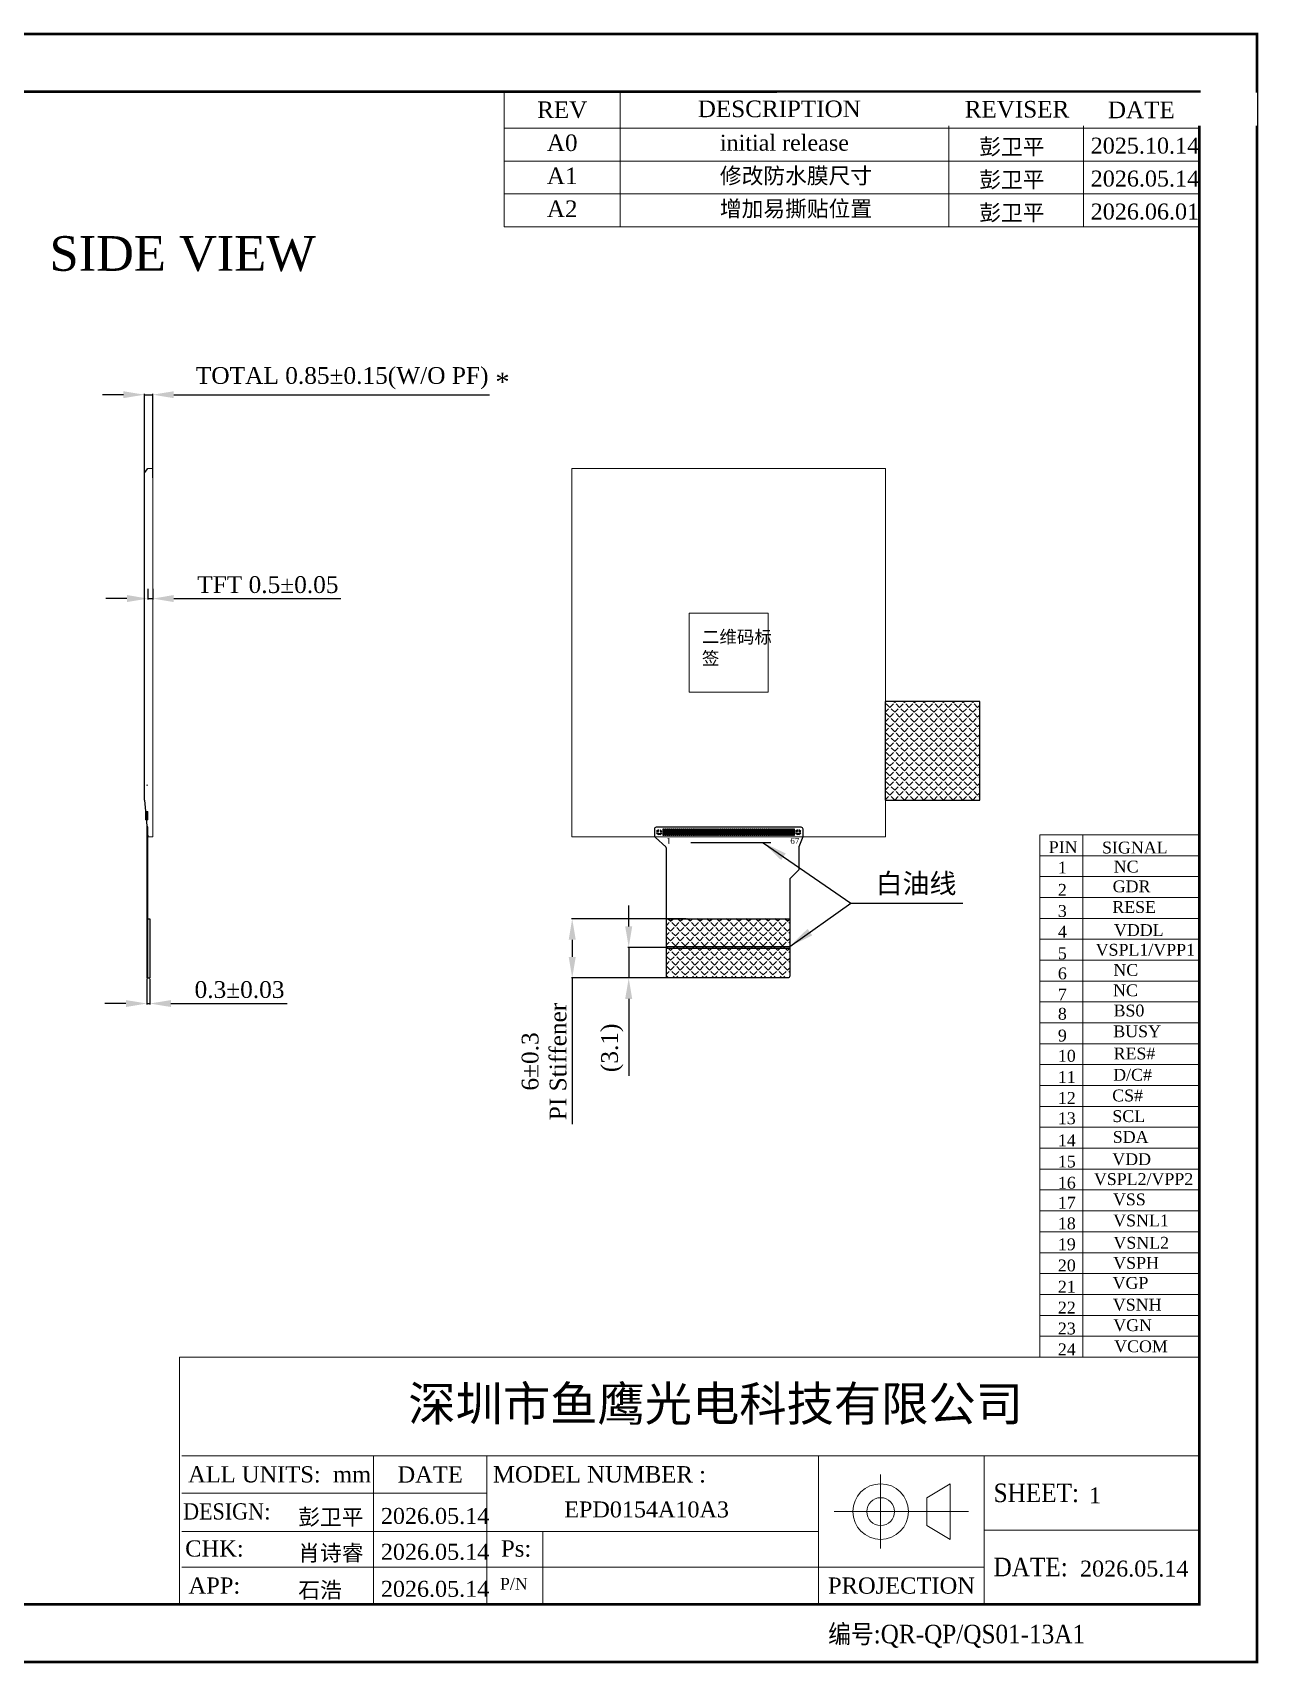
# Model space of a CAD drawing. Header units: millimetres. Extents: x 1194 to 1401, y -89 to 76.
# Drawn here: x 1276.4 to 1400.6, y -89 to 76.2 of the extents above; entities that cross this region are included whole.
import ezdxf
from ezdxf.enums import TextEntityAlignment as Align

# ---------------------------------------------------------------- set-up
doc = ezdxf.new("R2010")
doc.units = ezdxf.units.MM
for name, color, linetype in [('EPL', 6, 'Continuous'), ('format', 7, 'Continuous'), ('FPC', 13, 'Continuous'), ('PS膜', 3, 'Continuous'), ('TFT', 7, 'Continuous'), ('图层2', 7, 'Continuous'), ('图框', 7, 'Continuous'), ('标注', 4, 'Continuous')]:
    doc.layers.add(name, color=color, linetype=linetype)
doc.styles.get("Standard").update_dxf_attribs({"font": 'times.ttf'})
doc.styles.add('Times New Roman', font='times.ttf')
doc.dimstyles.new('ISO-25', dxfattribs={"dimtxt": 2.5, "dimasz": 2.5, "dimexe": 1.25, "dimexo": 0.625, "dimtad": 1, "dimdsep": 46, "dimtxsty": 'Standard', "dimcen": 2.5, "dimadec": 0, "dimazin": 0, "dimtfac": 1, "dimtmove": 0, "dimatfit": 3, "dimfxl": 1, "dimarcsym": 0})
doc.dimstyles.new('副本 ISO', dxfattribs={"dimscale": 0.85, "dimtxt": 2, "dimasz": 2.5, "dimexe": 0.1, "dimexo": 0.1, "dimtad": 1, "dimdec": 8, "dimzin": 9, "dimdsep": 46, "dimtxsty": 'Times New Roman', "dimcen": 2.5, "dimclrd": 4, "dimclre": 4, "dimclrt": 4, "dimazin": 0, "dimtfac": 1, "dimtdec": 8, "dimtmove": 0, "dimatfit": 3, "dimfxl": 1, "dimtolj": 1, "dimarcsym": 0})

# ---------------------------------------------------------------- blocks, each defined once
blk = doc.blocks.new('*D24')
at = {"layer": 'Defpoints', "color": 0}
for p in [(1342.73, -13.57), (1331.11, -19.57), (1342.73, -19.57)]:
    blk.add_point(p, dxfattribs=at)
at = {"layer": '标注', "color": 4, "linetype": 'ByBlock', "lineweight": -2}
for p, q in [((1342.65, -13.57), (1331.03, -13.57)), ((1331.11, -15.69), (1331.11, -17.44)), ((1342.65, -19.57), (1331.03, -19.57)), ((1331.11, -19.57), (1331.11, -34.37))]:
    blk.add_line(p, q, dxfattribs=at)
at = {"layer": '标注', "color": 4}
for points in [[(1331.47, -15.69), (1330.76, -15.69), (1331.11, -13.57)], [(1330.76, -17.44), (1331.47, -17.44), (1331.11, -19.57)]]:
    blk.add_solid(points, dxfattribs=at)
at = {"layer": '标注', "color": 4, "lineweight": 0, "insert": (1328.27, -28.03), "char_height": 1.7, "attachment_point": 5, "rotation": 90, "style": 'Times New Roman'}
blk.add_mtext('\\A1;6%%p0.3\\PPI Stiffener', dxfattribs=at)
blk = doc.blocks.new('*D25')
at = {"layer": 'Defpoints', "color": 0}
for p in [(1340.66, -16.47), (1336.84, -19.57), (1342.07, -19.57)]:
    blk.add_point(p, dxfattribs=at)
at = {"layer": '标注', "color": 4, "linetype": 'ByBlock', "lineweight": -2}
for p, q in [((1336.84, -14.34), (1336.84, -12.22)), ((1340.57, -16.47), (1336.75, -16.47)), ((1336.84, -16.47), (1336.84, -19.57)), ((1341.99, -19.57), (1336.75, -19.57)), ((1336.84, -21.69), (1336.84, -29.48))]:
    blk.add_line(p, q, dxfattribs=at)
at = {"layer": '标注', "color": 4}
for points in [[(1336.48, -14.34), (1337.19, -14.34), (1336.84, -16.47)], [(1337.19, -21.69), (1336.48, -21.69), (1336.84, -19.57)]]:
    blk.add_solid(points, dxfattribs=at)
at = {"layer": '标注', "color": 4, "lineweight": 0, "insert": (1335.17, -26.65), "char_height": 1.7, "attachment_point": 5, "rotation": 90, "style": 'Times New Roman'}
blk.add_mtext('\\A1;(3.1)', dxfattribs=at)
blk = doc.blocks.new('*D27')
at = {"layer": 'Defpoints', "color": 0}
for p in [(1288.01, -19.57), (1288.31, -19.57), (1288.31, -22.16)]:
    blk.add_point(p, dxfattribs=at)
at = {"layer": '标注', "color": 4, "linetype": 'ByBlock', "lineweight": -2}
for p, q in [((1288.01, -19.65), (1288.01, -22.25)), ((1288.31, -19.65), (1288.31, -22.25)), ((1285.89, -22.16), (1283.76, -22.16)), ((1288.01, -22.16), (1288.31, -22.16)), ((1290.44, -22.16), (1302.23, -22.16))]:
    blk.add_line(p, q, dxfattribs=at)
at = {"layer": '标注', "color": 4}
for points in [[(1285.89, -22.51), (1285.89, -21.81), (1288.01, -22.16)], [(1290.44, -21.81), (1290.44, -22.51), (1288.31, -22.16)]]:
    blk.add_solid(points, dxfattribs=at)
at = {"layer": '标注', "color": 4, "lineweight": 0, "insert": (1297.4, -20.76), "char_height": 1.7, "attachment_point": 5, "style": 'Times New Roman'}
blk.add_mtext('\\A1;0.3%%p0.03', dxfattribs=at)
blk = doc.blocks.new('*D28')
at = {"layer": 'Defpoints', "color": 0}
for p in [(1288.61, 39.53), (1287.76, 31), (1288.61, 31)]:
    blk.add_point(p, dxfattribs=at)
at = {"layer": '标注', "color": 4, "linetype": 'ByBlock', "lineweight": -2}
for p, q in [((1285.64, 39.53), (1283.51, 39.53)), ((1287.76, 31.09), (1287.76, 39.61)), ((1287.76, 39.53), (1288.61, 39.53)), ((1288.61, 31.09), (1288.61, 39.61)), ((1290.74, 39.53), (1322.73, 39.53))]:
    blk.add_line(p, q, dxfattribs=at)
at = {"layer": '标注', "color": 4}
for points in [[(1285.64, 39.18), (1285.64, 39.88), (1287.76, 39.53)], [(1290.74, 39.88), (1290.74, 39.18), (1288.61, 39.53)]]:
    blk.add_solid(points, dxfattribs=at)
at = {"layer": '标注', "color": 4, "lineweight": 0, "insert": (1307.8, 41.2), "char_height": 1.7, "attachment_point": 5, "style": 'Times New Roman'}
blk.add_mtext('\\A1;TOTAL 0.85%%p0.15(W/O PF)', dxfattribs=at)
blk = doc.blocks.new('*D31')
at = {"layer": 'Defpoints', "color": 0}
for p in [(1288.11, 19.95), (1288.61, 19.95), (1288.61, 18.87)]:
    blk.add_point(p, dxfattribs=at)
at = {"layer": '标注', "color": 4, "linetype": 'ByBlock', "lineweight": -2}
for p, q in [((1288.11, 19.86), (1288.11, 18.79)), ((1288.61, 19.86), (1288.61, 18.79)), ((1285.99, 18.87), (1283.86, 18.87)), ((1288.11, 18.87), (1288.61, 18.87)), ((1290.74, 18.87), (1307.68, 18.87))]:
    blk.add_line(p, q, dxfattribs=at)
at = {"layer": '标注', "color": 4}
for points in [[(1285.99, 18.52), (1285.99, 19.23), (1288.11, 18.87)], [(1290.74, 19.23), (1290.74, 18.52), (1288.61, 18.87)]]:
    blk.add_solid(points, dxfattribs=at)
at = {"layer": '标注', "color": 4, "lineweight": 0, "insert": (1300.27, 20.27), "char_height": 1.7, "attachment_point": 5, "style": 'Times New Roman'}
blk.add_mtext('\\A1;TFT 0.5%%p0.05', dxfattribs=at)

msp = doc.modelspace()

# ---------------------------------------------------------------- hatches: boundary and pattern name
at = {"layer": 'FPC'}
h = msp.add_hatch(dxfattribs=at)
h.set_pattern_fill('ANGLE', color=256, scale=0.1, angle=45)
h.set_pattern_definition([(45, (-18.1783, 0), (-0.4939141, 0.4939141), [0.508, -0.1905]), (135, (-18.1783, 0), (-0.4939141, -0.4939141), [0.508, -0.1905])])
h.paths.add_polyline_path([(1340.6595441, -19.3679483, 0.4142135624), (1340.8595441, -19.5679483), (1352.9595441, -19.5679483, 0.4142135624), (1353.1595441, -19.3679483), (1353.1595441, -13.5679483), (1340.6595441, -13.5679483)])
h = msp.add_hatch(color=7, dxfattribs=at)
h.dxf.hatch_style = 1
h.paths.add_polyline_path([(1340.6595441, -16.3679483), (1353.1595441, -16.3679483), (1353.1595441, -16.5679483), (1340.6595441, -16.5679483)])
at = {"layer": 'TFT', "linetype": 'ByBlock', "lineweight": 0}
h = msp.add_hatch(dxfattribs=at)
h.set_pattern_fill('ANSI31', color=256, scale=0.01)
h.paths.add_polyline_path([(1287.88224313, -2.7029483), (1287.88224313, -3.5529483), (1288.11224313, -3.5529483), (1288.11224313, -2.7029483)])
at = {"layer": '图框'}
h = msp.add_hatch(dxfattribs=at)
h.set_pattern_fill('ANGLE', color=256, scale=0.1, angle=135)
h.set_pattern_definition([(135, (2491.3964, 12.779), (0.4939141, 0.4939141), [0.508, -0.1905]), (45, (2491.3964, 12.779), (0.4939141, -0.4939141), [0.508, -0.1905])])
h.paths.add_polyline_path([(1372.4195441, -1.5479483), (1372.4195441, 8.4520517), (1362.8695441, 8.4520517), (1362.8695441, -1.5479483)])

# ---------------------------------------------------------------- linework, layer by layer
at = {"color": 0, "linetype": 'ByBlock', "lineweight": 0}
for p, q in [((1378.4851295, -5.06663252), (1378.4851295, -57.98663284)), ((1378.4851295, -5.06663252), (1394.6513979, -5.06663252)), ((1382.86107527, -5.06663252), (1382.86107527, -57.98663284)), ((1394.6513979, -5.06663252), (1394.6513979, -57.98663284)), ((1394.6513979, -7.18343259), (1378.4851295, -7.18343259)), ((1394.6513979, -9.30023265), (1378.4851295, -9.30023265)), ((1394.6513979, -11.41703239), (1378.4851295, -11.41703239)), ((1394.6513979, -13.53383246), (1378.4851295, -13.53383246)), ((1394.6513979, -15.65063252), (1378.4851295, -15.65063252)), ((1394.6513979, -17.76743259), (1378.4851295, -17.76743259)), ((1394.6513979, -19.88423265), (1378.4851295, -19.88423265)), ((1394.6513979, -22.00103239), (1378.4851295, -22.00103239)), ((1394.6513979, -24.11783246), (1378.4851295, -24.11783246)), ((1394.6513979, -26.23463252), (1378.4851295, -26.23463252)), ((1394.6513979, -28.35143259), (1378.4851295, -28.35143259)), ((1394.6513979, -30.46823265), (1378.4851295, -30.46823265)), ((1394.6513979, -32.58503239), (1378.4851295, -32.58503239)), ((1394.6513979, -34.70183246), (1378.4851295, -34.70183246)), ((1394.6513979, -36.81863252), (1378.4851295, -36.81863252)), ((1394.6513979, -38.93543259), (1378.4851295, -38.93543259)), ((1394.6513979, -41.05223265), (1378.4851295, -41.05223265)), ((1394.6513979, -43.16903239), (1378.4851295, -43.16903239)), ((1394.6513979, -45.28583246), (1378.4851295, -45.28583246)), ((1394.6513979, -47.40263252), (1378.4851295, -47.40263252)), ((1394.6513979, -49.51943259), (1378.4851295, -49.51943259)), ((1394.6513979, -51.63623265), (1378.4851295, -51.63623265)), ((1394.6513979, -51.63623265), (1378.4851295, -51.63623265)), ((1394.6513979, -53.75303272), (1378.4851295, -53.75303272)), ((1394.6513979, -55.86983278), (1378.4851295, -55.86983278))]:
    msp.add_line(p, q, dxfattribs=at)
at = {"lineweight": -2}
for points in [[(1340.4195441, -5.1179483), (1340.3195441, -5.1179483), (1340.3195441, -4.4679483), (1340.4195441, -4.4679483)], [(1340.6195441, -5.1179483), (1340.5195441, -5.1179483), (1340.5195441, -4.4679483), (1340.6195441, -4.4679483)], [(1340.8195441, -5.1179483), (1340.7195441, -5.1179483), (1340.7195441, -4.4679483), (1340.8195441, -4.4679483)], [(1341.0195441, -5.1179483), (1340.9195441, -5.1179483), (1340.9195441, -4.4679483), (1341.0195441, -4.4679483)], [(1341.2195441, -5.1179483), (1341.1195441, -5.1179483), (1341.1195441, -4.4679483), (1341.2195441, -4.4679483)], [(1341.4195441, -5.1179483), (1341.3195441, -5.1179483), (1341.3195441, -4.4679483), (1341.4195441, -4.4679483)], [(1341.6195441, -5.1179483), (1341.5195441, -5.1179483), (1341.5195441, -4.4679483), (1341.6195441, -4.4679483)], [(1341.8195441, -5.1179483), (1341.7195441, -5.1179483), (1341.7195441, -4.4679483), (1341.8195441, -4.4679483)], [(1342.0195441, -5.1179483), (1341.9195441, -5.1179483), (1341.9195441, -4.4679483), (1342.0195441, -4.4679483)], [(1342.2195441, -5.1179483), (1342.1195441, -5.1179483), (1342.1195441, -4.4679483), (1342.2195441, -4.4679483)], [(1342.4195441, -5.1179483), (1342.3195441, -5.1179483), (1342.3195441, -4.4679483), (1342.4195441, -4.4679483)], [(1342.6195441, -5.1179483), (1342.5195441, -5.1179483), (1342.5195441, -4.4679483), (1342.6195441, -4.4679483)], [(1342.8195441, -5.1179483), (1342.7195441, -5.1179483), (1342.7195441, -4.4679483), (1342.8195441, -4.4679483)], [(1343.0195441, -5.1179483), (1342.9195441, -5.1179483), (1342.9195441, -4.4679483), (1343.0195441, -4.4679483)], [(1343.2195441, -5.1179483), (1343.1195441, -5.1179483), (1343.1195441, -4.4679483), (1343.2195441, -4.4679483)], [(1343.4195441, -5.1179483), (1343.3195441, -5.1179483), (1343.3195441, -4.4679483), (1343.4195441, -4.4679483)], [(1343.6195441, -5.1179483), (1343.5195441, -5.1179483), (1343.5195441, -4.4679483), (1343.6195441, -4.4679483)], [(1343.8195441, -5.1179483), (1343.7195441, -5.1179483), (1343.7195441, -4.4679483), (1343.8195441, -4.4679483)], [(1344.0195441, -5.1179483), (1343.9195441, -5.1179483), (1343.9195441, -4.4679483), (1344.0195441, -4.4679483)], [(1344.2195441, -5.1179483), (1344.1195441, -5.1179483), (1344.1195441, -4.4679483), (1344.2195441, -4.4679483)], [(1344.4195441, -5.1179483), (1344.3195441, -5.1179483), (1344.3195441, -4.4679483), (1344.4195441, -4.4679483)], [(1344.6195441, -5.1179483), (1344.5195441, -5.1179483), (1344.5195441, -4.4679483), (1344.6195441, -4.4679483)], [(1344.8195441, -5.1179483), (1344.7195441, -5.1179483), (1344.7195441, -4.4679483), (1344.8195441, -4.4679483)], [(1345.0195441, -5.1179483), (1344.9195441, -5.1179483), (1344.9195441, -4.4679483), (1345.0195441, -4.4679483)], [(1345.2195441, -5.1179483), (1345.1195441, -5.1179483), (1345.1195441, -4.4679483), (1345.2195441, -4.4679483)], [(1345.4195441, -5.1179483), (1345.3195441, -5.1179483), (1345.3195441, -4.4679483), (1345.4195441, -4.4679483)], [(1345.6195441, -5.1179483), (1345.5195441, -5.1179483), (1345.5195441, -4.4679483), (1345.6195441, -4.4679483)], [(1345.8195441, -5.1179483), (1345.7195441, -5.1179483), (1345.7195441, -4.4679483), (1345.8195441, -4.4679483)], [(1346.0195441, -5.1179483), (1345.9195441, -5.1179483), (1345.9195441, -4.4679483), (1346.0195441, -4.4679483)], [(1346.2195441, -5.1179483), (1346.1195441, -5.1179483), (1346.1195441, -4.4679483), (1346.2195441, -4.4679483)], [(1346.4195441, -5.1179483), (1346.3195441, -5.1179483), (1346.3195441, -4.4679483), (1346.4195441, -4.4679483)], [(1346.6195441, -5.1179483), (1346.5195441, -5.1179483), (1346.5195441, -4.4679483), (1346.6195441, -4.4679483)], [(1346.8195441, -5.1179483), (1346.7195441, -5.1179483), (1346.7195441, -4.4679483), (1346.8195441, -4.4679483)], [(1347.0195441, -5.1179483), (1346.9195441, -5.1179483), (1346.9195441, -4.4679483), (1347.0195441, -4.4679483)], [(1347.2195441, -5.1179483), (1347.1195441, -5.1179483), (1347.1195441, -4.4679483), (1347.2195441, -4.4679483)], [(1347.4195441, -5.1179483), (1347.3195441, -5.1179483), (1347.3195441, -4.4679483), (1347.4195441, -4.4679483)], [(1347.6195441, -5.1179483), (1347.5195441, -5.1179483), (1347.5195441, -4.4679483), (1347.6195441, -4.4679483)], [(1347.8195441, -5.1179483), (1347.7195441, -5.1179483), (1347.7195441, -4.4679483), (1347.8195441, -4.4679483)], [(1348.0195441, -5.1179483), (1347.9195441, -5.1179483), (1347.9195441, -4.4679483), (1348.0195441, -4.4679483)], [(1348.2195441, -5.1179483), (1348.1195441, -5.1179483), (1348.1195441, -4.4679483), (1348.2195441, -4.4679483)], [(1348.4195441, -5.1179483), (1348.3195441, -5.1179483), (1348.3195441, -4.4679483), (1348.4195441, -4.4679483)], [(1348.6195441, -5.1179483), (1348.5195441, -5.1179483), (1348.5195441, -4.4679483), (1348.6195441, -4.4679483)], [(1348.8195441, -5.1179483), (1348.7195441, -5.1179483), (1348.7195441, -4.4679483), (1348.8195441, -4.4679483)], [(1349.0195441, -5.1179483), (1348.9195441, -5.1179483), (1348.9195441, -4.4679483), (1349.0195441, -4.4679483)], [(1349.2195441, -5.1179483), (1349.1195441, -5.1179483), (1349.1195441, -4.4679483), (1349.2195441, -4.4679483)], [(1349.4195441, -5.1179483), (1349.3195441, -5.1179483), (1349.3195441, -4.4679483), (1349.4195441, -4.4679483)], [(1349.6195441, -5.1179483), (1349.5195441, -5.1179483), (1349.5195441, -4.4679483), (1349.6195441, -4.4679483)], [(1349.8195441, -5.1179483), (1349.7195441, -5.1179483), (1349.7195441, -4.4679483), (1349.8195441, -4.4679483)], [(1350.0195441, -5.1179483), (1349.9195441, -5.1179483), (1349.9195441, -4.4679483), (1350.0195441, -4.4679483)], [(1350.2195441, -5.1179483), (1350.1195441, -5.1179483), (1350.1195441, -4.4679483), (1350.2195441, -4.4679483)], [(1350.4195441, -5.1179483), (1350.3195441, -5.1179483), (1350.3195441, -4.4679483), (1350.4195441, -4.4679483)], [(1350.6195441, -5.1179483), (1350.5195441, -5.1179483), (1350.5195441, -4.4679483), (1350.6195441, -4.4679483)], [(1350.8195441, -5.1179483), (1350.7195441, -5.1179483), (1350.7195441, -4.4679483), (1350.8195441, -4.4679483)], [(1351.0195441, -5.1179483), (1350.9195441, -5.1179483), (1350.9195441, -4.4679483), (1351.0195441, -4.4679483)], [(1351.2195441, -5.1179483), (1351.1195441, -5.1179483), (1351.1195441, -4.4679483), (1351.2195441, -4.4679483)], [(1351.4195441, -5.1179483), (1351.3195441, -5.1179483), (1351.3195441, -4.4679483), (1351.4195441, -4.4679483)], [(1351.6195441, -5.1179483), (1351.5195441, -5.1179483), (1351.5195441, -4.4679483), (1351.6195441, -4.4679483)], [(1351.8195441, -5.1179483), (1351.7195441, -5.1179483), (1351.7195441, -4.4679483), (1351.8195441, -4.4679483)], [(1352.0195441, -5.1179483), (1351.9195441, -5.1179483), (1351.9195441, -4.4679483), (1352.0195441, -4.4679483)], [(1352.2195441, -5.1179483), (1352.1195441, -5.1179483), (1352.1195441, -4.4679483), (1352.2195441, -4.4679483)], [(1352.4195441, -5.1179483), (1352.3195441, -5.1179483), (1352.3195441, -4.4679483), (1352.4195441, -4.4679483)], [(1352.6195441, -5.1179483), (1352.5195441, -5.1179483), (1352.5195441, -4.4679483), (1352.6195441, -4.4679483)], [(1352.8195441, -5.1179483), (1352.7195441, -5.1179483), (1352.7195441, -4.4679483), (1352.8195441, -4.4679483)], [(1353.0195441, -5.1179483), (1352.9195441, -5.1179483), (1352.9195441, -4.4679483), (1353.0195441, -4.4679483)], [(1353.2195441, -5.1179483), (1353.1195441, -5.1179483), (1353.1195441, -4.4679483), (1353.2195441, -4.4679483)], [(1353.4195441, -5.1179483), (1353.3195441, -5.1179483), (1353.3195441, -4.4679483), (1353.4195441, -4.4679483)], [(1353.6195441, -5.1179483), (1353.5195441, -5.1179483), (1353.5195441, -4.4679483), (1353.6195441, -4.4679483)]]:
    msp.add_lwpolyline(points, close=True, dxfattribs=at)
at = {"layer": 'EPL', "lineweight": 0}
msp.add_line((1287.95724313, -0.0479483), (1288.11224313, -0.0479483), dxfattribs=at)
at = {"layer": 'FPC', "color": 7}
msp.add_line((1351.22339097, -5.8679483), (1343.12652196, -5.8679483), dxfattribs=at)
at = {"layer": 'FPC'}
for p, q in [((1288.11224313, -13.5679483), (1288.31224313, -13.5679483)), ((1288.31224313, -13.5679483), (1288.31224313, -19.5679483)), ((1340.6595441, -13.5679483), (1353.1595441, -13.5679483)), ((1288.11224313, -19.5679483), (1288.31224313, -19.5679483))]:
    msp.add_line(p, q, dxfattribs=at)
msp.add_lwpolyline([(1288.01224313, -4.2679483), (1288.01224313, -19.5679483), (1288.11224313, -19.5679483), (1288.11224313, -4.2679483)], close=True, dxfattribs=at)
msp.add_lwpolyline([(1354.4695441, -5.2679483), (1354.0595441, -6.26732624), (1354.0595441, -8.61717087), (1353.1595441, -9.51716848), (1353.1595441, -19.3679483, -0.4142135624), (1352.9595441, -19.5679483), (1340.8595441, -19.5679483, -0.4142135624), (1340.6595441, -19.3679483), (1340.6595441, -6.44023067, 0.2115405259), (1340.59394726, -6.29212331), (1339.53514093, -5.33128703, -0.2115405259), (1339.4695441, -5.18317967), (1339.4695441, -4.4679483, -0.4142135624), (1339.6695441, -4.2679483), (1354.2695441, -4.2679483, -0.4142135624), (1354.4695441, -4.4679483), (1354.4695441, -5.27742726)], format="xyb", dxfattribs=at)
at = {"layer": 'FPC', "color": 7}
msp.add_lwpolyline([(1340.6595441, -16.3679483), (1353.1595441, -16.3679483), (1353.1595441, -16.5679483), (1340.6595441, -16.5679483)], close=True, dxfattribs=at)
at = {"layer": 'PS膜'}
for p, q in [((1287.76224313, 31.6020517), (1288.11224313, 32.0520517)), ((1287.76224313, -1.5479483), (1287.76224313, 31.6520517)), ((1287.76224313, -1.5479483), (1288.11224313, -5.2679483))]:
    msp.add_line(p, q, dxfattribs=at)
at = {"layer": 'TFT', "linetype": 'ByBlock', "lineweight": 0, "flags": 128}
msp.add_lwpolyline([(1288.11224313, -5.2679483), (1288.61224313, -5.2679483), (1288.61224313, 32.0520517), (1288.11224313, 32.0520517)], dxfattribs=at)
for points in [[(1362.8695441, 32.0520517), (1331.0695441, 32.0520517), (1331.0695441, -5.2679483), (1362.8695441, -5.2679483)], [(1362.8695441, 32.0520517), (1331.0695441, 32.0520517), (1331.0695441, -5.2679483), (1362.8695441, -5.2679483)], [(1342.9695441, 17.3920517), (1350.9695441, 17.3920517), (1350.9695441, 9.3920517), (1342.9695441, 9.3920517)], [(1287.88224313, -2.7029483), (1287.88224313, -3.5529483), (1288.11224313, -3.5529483), (1288.11224313, -2.7029483)]]:
    msp.add_lwpolyline(points, close=True, dxfattribs=at)
at = {"layer": '图层2', "lineweight": -2}
for points in [[(1339.6695441, -4.7279483), (1339.8495441, -4.7279483), (1339.8495441, -4.5479483), (1339.6695441, -4.7279483)], [(1339.6695441, -4.8879483), (1339.8495441, -4.8879483), (1339.8495441, -5.0679483), (1339.6695441, -4.8879483)], [(1340.0095441, -4.5479483), (1340.0095441, -4.7279483), (1340.1895441, -4.7279483), (1340.0095441, -4.5479483)], [(1340.0095441, -5.0679483), (1340.0095441, -4.8879483), (1340.1895441, -4.8879483), (1340.0095441, -5.0679483)], [(1353.7495441, -4.7279483), (1353.9295441, -4.7279483), (1353.9295441, -4.5479483), (1353.7495441, -4.7279483)], [(1353.7495441, -4.8879483), (1353.9295441, -4.8879483), (1353.9295441, -5.0679483), (1353.7495441, -4.8879483)], [(1354.0895441, -4.5479483), (1354.0895441, -4.7279483), (1354.2695441, -4.7279483), (1354.0895441, -4.5479483)], [(1354.0895441, -5.0679483), (1354.0895441, -4.8879483), (1354.2695441, -4.8879483), (1354.0895441, -5.0679483)]]:
    msp.add_lwpolyline(points, dxfattribs=at)
at = {"layer": '图框', "linetype": 'ByBlock', "lineweight": 0}
for p, q in [((1369.28515326, 70.22437242), (1369.28515326, 56.52818809)), ((1324.23097768, 56.52818809), (1324.23097768, 66.88536675)), ((1394.6513979, 63.20619942), (1324.23097768, 63.20619942)), ((1394.6513979, 59.86719375), (1324.23097768, 59.86719375)), ((1394.6513979, 56.52818809), (1324.23097768, 56.52818809)), ((1362.36381373, -77.39137066), (1362.36381373, -69.87985939)), ((1357.66911838, -73.63561527), (1371.2837337, -73.63561527)), ((1291.56644516, -75.63970761), (1356.07956655, -75.63970761)), ((1328.1390316, -75.63970761), (1328.1390316, -83.02500448))]:
    msp.add_line(p, q, dxfattribs=at)
at = {"layer": '图框'}
msp.add_line((1362.8695441, -1.5479483), (1362.8695441, 8.4520517), dxfattribs=at)
at = {"layer": '图框', "color": 0, "linetype": 'ByBlock', "lineweight": 0}
msp.add_line((1394.6513979, -57.98663284), (1378.4851295, -57.98663284), dxfattribs=at)
at = {"layer": '图框', "linetype": 'ByBlock', "lineweight": 0, "const_width": 0.27662342}
for points in [[(1193.84814434, -88.87946848), (1400.5058619, -88.87946848), (1400.5058619, 76.07883642), (1193.84814434, 76.07883642)], [(1199.70260834, -83.02500448), (1394.6513979, -83.02500448), (1394.6513979, 70.22437242), (1199.70260834, 70.22437242)]]:
    msp.add_lwpolyline(points, close=True, dxfattribs=at)
at = {"layer": '图框', "linetype": 'ByBlock', "lineweight": 0}
for points in [[(1394.6513979, 66.54520509), (1324.23097768, 66.54520509), (1324.23097768, 70.22437242)], [(1335.96771438, 70.22437242), (1335.96771438, 66.54520509)], [(1382.9146612, 70.22437242), (1382.9146612, 66.54520509)], [(1394.6513979, 70.22437242), (1394.6513979, 66.54520509)], [(1335.96771438, 66.88536675), (1335.96771438, 56.52818809)], [(1382.9146612, 66.88536675), (1382.9146612, 56.52818809)], [(1291.31953811, -83.02500448), (1291.32637594, -57.98663284), (1394.6513979, -57.98663284), (1394.6513979, -83.02500448), (1291.31953811, -83.02500448)], [(1291.56644516, -68.00198145), (1394.6513979, -68.00198145)], [(1310.98332247, -83.02500448), (1310.98332247, -68.00198145)], [(1322.45085937, -83.02500448), (1322.45085937, -68.00198145)], [(1356.07956655, -83.02500448), (1356.07956655, -68.00198145)], [(1372.87328553, -83.02500448), (1372.87328553, -68.00198145)], [(1291.56644516, -71.75773733), (1322.45085937, -71.75773733)], [(1372.87328553, -75.51349271), (1394.6513979, -75.51349271)], [(1291.56644516, -79.2692486), (1372.87328553, -79.2692486)]]:
    msp.add_lwpolyline(points, dxfattribs=at)
at = {"layer": '图框'}
msp.add_lwpolyline([(1362.8695441, -1.5479483), (1372.4195441, -1.5479483), (1372.4195441, 8.4520517), (1362.8695441, 8.4520517)], dxfattribs=at)
at = {"layer": '图框', "linetype": 'ByBlock', "lineweight": 0}
msp.add_lwpolyline([(1369.40585576, -76.45243169), (1369.40585576, -70.81879836), (1367.05850808, -72.22720657), (1367.05850808, -75.04402348)], close=True, dxfattribs=at)
for radius in [2.81681681, 1.4084084]:
    msp.add_circle((1362.36381373, -73.63561527), radius, dxfattribs=at)

# ---------------------------------------------------------------- texts
at = {"color": 0, "linetype": 'ByBlock', "lineweight": 0, "style": 'Times New Roman'}
for s, height, p in [('PIN', 1.19952, (1379.40092547, -6.91583768)), ('SIGNAL', 1.19952, (1384.7995974, -6.95380341)), ('1', 1.19952, (1380.32586081, -8.97675716)), ('NC', 1.199520007, (1385.9820806, -8.88342547)), ('GDR', 1.199520007, (1385.88093838, -10.88655169)), ('2', 1.19952, (1380.32586081, -11.23642714)), ('3', 1.19952, (1380.32586081, -13.38021741)), ('RESE', 1.199520007, (1385.84257967, -12.9741778)), ('4', 1.19952, (1380.32586081, -15.47564961)), ('VDDL', 1.199520007, (1386.00886528, -15.31417019)), ('5', 1.19952, (1380.32586081, -17.6773799)), ('VSPL1/VPP1', 1.199520007, (1384.15454183, -17.31247387)), ('NC', 1.199520007, (1385.94751152, -19.35562804)), ('6', 1.19952, (1380.32586081, -19.70528981)), ('7', 1.19952, (1380.32586081, -21.84907944)), ('NC', 1.199520007, (1385.91721162, -21.4174452)), ('8', 1.19952, (1380.32586081, -23.7988626)), ('BS0', 1.199520007, (1385.96789588, -23.46838461)), ('BUSY', 1.199520007, (1385.94153185, -25.57825611)), ('9', 1.19952, (1380.32586081, -26.0005932)), ('10', 1.19952, (1380.32586081, -28.05747232)), ('RES#', 1.199520007, (1385.97377955, -27.82510949)), ('11', 1.19952, (1380.32586081, -30.21093395)), ('D/C#', 1.199520007, (1385.92882557, -29.97787489)), ('12', 1.19952, (1380.32586081, -32.32575404)), ('CS#', 1.199520007, (1385.83242918, -32.07507385)), ('SCL', 1.199520007, (1385.8456095, -34.16713087)), ('13', 1.19952, (1380.32586081, -34.38263316)), ('14', 1.19952, (1380.32586081, -36.62180751)), ('SDA', 1.199520007, (1385.88855838, -36.27564735)), ('15', 1.19952, (1380.32586081, -38.76559746)), ('VDD', 1.199520007, (1385.83567148, -38.52830212)), ('VSPL2/VPP2', 1.199520007, (1383.97490417, -40.54778905)), ('16', 1.19952, (1380.32586081, -40.91573169)), ('17', 1.19952, (1380.32586081, -42.94364096)), ('VSS', 1.199520007, (1385.91144044, -42.60456979)), ('18', 1.19952, (1380.32586081, -45.03823042)), ('VSNL1', 1.199520007, (1385.9323772, -44.73856586)), ('19', 1.19952, (1380.32586081, -47.1530502)), ('VSNL2', 1.19952, (1385.95488059, -47.00049931)), ('VSPH', 1.199520007, (1385.93823399, -49.03814048)), ('20', 1.19952, (1380.32586081, -49.29684015)), ('21', 1.19952, (1380.32586081, -51.44985829)), ('VGP', 1.199520007, (1385.87407806, -51.06538704)), ('22', 1.19952, (1380.32586081, -53.56665836)), ('VSNH', 1.199520007, (1385.89777255, -53.27352642)), ('23', 1.19952, (1380.32586081, -55.68345842)), ('VGN', 1.199520007, (1385.93883333, -55.34892346)), ('24', 1.19952, (1380.32586081, -57.80025848)), ('VCOM', 1.199520007, (1386.0303501, -57.48897216))]:
    msp.add_text(s, height=height, dxfattribs=at).set_placement(p)
at = {"layer": 'format', "color": 7, "linetype": 'ByBlock', "lineweight": 0, "style": 'Times New Roman'}
for s, p in [('2026.05.14', (1383.65473112, 60.62034029)), ('2026.06.01', (1383.65473112, 57.28133463)), ('2026.05.14', (1311.72339239, -74.88656107)), ('2026.05.14', (1311.72339239, -78.51610205)), ('2026.05.14', (1382.57055488, -80.22215365)), ('2026.05.14', (1311.72339239, -82.27185794))]:
    msp.add_text(s, height=1.61568, dxfattribs=at).set_placement(p)
at = {"layer": 'TFT', "linetype": 'ByBlock', "lineweight": 0, "insert": (1344.25164914, 15.63915131), "char_height": 1.3, "width": 7.117444165, "attachment_point": 1, "style": 'Times New Roman'}
msp.add_mtext('{\\fￋￎￌ￥|b0|i0|c134|p2;二维码标签}', dxfattribs=at)
at = {"layer": '图框', "linetype": 'ByBlock', "lineweight": 0, "style": 'Times New Roman'}
for s, p in [('彭卫平', (1372.35644552, 63.8479775)), ('2025.10.14', (1383.65473112, 63.95934596)), ('修改防水膜尺寸', (1346.07375657, 60.91260852)), ('彭卫平', (1372.35644552, 60.50897183)), ('增加易撕贴位置', (1346.07375657, 57.57360285)), ('彭卫平', (1372.35644552, 57.16996617)), ('1', (1383.48123758, -72.79670449)), ('彭卫平', (1303.34857383, -74.99792953)), ('肖诗睿', (1303.34857383, -78.62747051)), ('石浩', (1303.34857383, -82.3832264))]:
    msp.add_text(s, height=1.61568, dxfattribs=at).set_placement(p)
for s, p in [('SIDE VIEW', (1291.62835527, 52.08370025)), ('深圳市鱼鹰光电科技有限公司', (1345.64602443, -64.45862588))]:
    msp.add_text(s, height=3.5126784, dxfattribs=at).set_placement(p, align=Align.CENTER)
for s, insert, char_height, width, attachment_point in [('REV', (1330.09934603, 68.38478875), 1.682265594, 11.736736704, 5), ('DESCRIPTION', (1352.0965218, 68.48004926), 1.6822655942, 46.946946816, 5), ('DATE', (1388.78302955, 68.38478875), 1.682265594, 11.736736704, 5), ('A0', (1330.09934603, 65.04578308), 1.682265594, 11.736736704, 5), ('A1', (1330.09934603, 61.70677742), 1.682265594, 11.736736704, 5), ('A2', (1330.09934603, 58.36777175), 1.682265594, 11.736736704, 5), (' ALL UNITS:  mm', (1291.56644516, -69.87985939), 1.6431431386, 19.4168774117, 4), ('DATE', (1316.71709092, -69.87985939), 1.643143139, 11.4675371664, 5), (' MODEL NUMBER :', (1322.45085937, -69.87985939), 1.659740544, 30.1717428754, 4), ('{\\W0.9;SHEET:}', (1373.812225, -71.75773733), 1.8778778726, 8.7871736875, 4), ('EPD0154A10A3', (1338.65419496, -73.43087367), 1.61568, 32.3634428712, 5), ('{\\W0.9;DESIGN}:', (1296.1285005, -73.63561527), 1.6431431386, 6.5725725542, 5), ('CHK:', (1294.85273131, -77.39137066), 1.643143139, 6.5725725542, 5), ('Ps: ', (1323.89725472, -77.39137066), 1.659740544, 25.4770481938, 4), ('{\\W0.9;DATE:}', (1373.812225, -79.2692486), 1.8778778726, 8.107654814, 4), ('APP:', (1294.85273131, -81.14712654), 1.643143139, 6.5725725542, 5), ('P/N', (1325.1958433, -80.96139697), 1.195013192, 26.902965548, 5), ('PROJECTION', (1364.47642654, -81.14712654), 1.643143139, 16.7937196551, 5), ('{\\fSimSun|b0|i0|c134|p2;\\W0.9;编号\\fTimes New Roman|b0|i0|c0|p18;:QR-QP/QS01-13A1}', (1357.05174656, -86.27719943), 1.8778778726, 56.6807351998, 4)]:
    msp.add_mtext(s, dxfattribs=dict(at, insert=insert, char_height=char_height, width=width, attachment_point=attachment_point))
at = {"layer": '图框', "char_height": 0.6, "width": 0.6947663963, "attachment_point": 1}
for s, insert in [('1', (1340.6607512, -5.37571872)), ('67', (1353.21714678, -5.37571872))]:
    msp.add_mtext(s, dxfattribs=dict(at, insert=insert))
at = {"layer": '标注', "color": 2, "lineweight": 0, "insert": (1323.32531413, 41.76665178), "char_height": 1.9008, "attachment_point": 1}
msp.add_mtext('*', dxfattribs=at)
at = {"layer": '标注', "insert": (1361.86275339, -8.98375678), "char_height": 2, "width": 13.5136760932, "attachment_point": 1}
msp.add_mtext('{\\fￋￎￌ￥|b0|i0|c134|p2;白油线}', dxfattribs=at)

# ---------------------------------------------------------------- dimensions: what is measured, and where the dimension line sits
at = {"layer": '标注', "linetype": 'ByBlock', "lineweight": 0}
for base, p1, p2, text, override, picture, middle in [((1288.61224313, 39.52921577), (1287.76224313, 31.00085542), (1288.61224313, 31.00477829), 'TOTAL <>(W/O PF)', {"dimgap": 0.625, "dimtxsty": 'Times New Roman', "dimtol": 1, "dimlim": 0, "dimtp": 0.15, "dimtm": 0.15, "dimtfac": 1, "dimtdec": 3, "dimtfill": 0, "dimtfillclr": 256, "dimtolj": 1}, '*D28', (1307.79753062, 41.20033599)), ((1288.61224313, 18.87104625), (1288.11224313, 19.94772158), (1288.61224313, 19.94772158), 'TFT <>', {"dimgap": 0.625, "dimtxsty": 'Times New Roman', "dimtol": 1, "dimlim": 0, "dimtp": 0.05, "dimtm": 0.05, "dimtfac": 1, "dimtdec": 3, "dimtfill": 0, "dimtfillclr": 256, "dimtolj": 1}, '*D31', (1300.27193581, 20.26945558))]:
    dim = msp.add_linear_dim(base=base, p1=p1, p2=p2, text=text, dimstyle='副本 ISO', override=override, dxfattribs=at)
    dim.commit()
    dim.dimension.update_dxf_attribs({"geometry": picture, "text_midpoint": middle})
dim = msp.add_linear_dim(base=(1336.83624469, -19.5679483), p1=(1340.6595441, -16.4679483), p2=(1342.0740594, -19.5679483), angle=90, text='(<>)', dimstyle='副本 ISO', override={"dimgap": 0.625, "dimtxsty": 'Times New Roman', "dimtol": 0, "dimlim": 0, "dimtp": 0.3, "dimtm": 0.3, "dimtdec": 3, "dimtfill": 0, "dimtfillclr": 256}, dxfattribs=at)
dim.commit()
dim.dimension.update_dxf_attribs({"geometry": '*D25', "text_midpoint": (1335.16512446, -26.65100075)})
dim = msp.add_linear_dim(base=(1331.112132848, -19.5679482955), p1=(1342.7303565284, -13.5679482955), p2=(1342.7303565284, -19.5679482955), angle=90, text='<>\\PPI Stiffener', dimstyle='副本 ISO', override={"dimgap": 0.625, "dimtxsty": 'Times New Roman', "dimtol": 1, "dimlim": 0, "dimtp": 0.3, "dimtm": 0.3, "dimtfac": 1, "dimtdec": 3, "dimtfill": 0, "dimtfillclr": 256, "dimtolj": 1}, dxfattribs=at)
dim.commit()
dim.dimension.update_dxf_attribs({"geometry": '*D24', "text_midpoint": (1331.112132848, -28.0320209343), "dimtype": 160})
dim = msp.add_linear_dim(base=(1288.31224313, -22.16047918), p1=(1288.01224313, -19.5679483), p2=(1288.31224313, -19.5679483), dimstyle='副本 ISO', override={"dimgap": 0.625, "dimtol": 1, "dimlim": 0, "dimtp": 0.03, "dimtm": 0.03, "dimtfac": 1, "dimtdec": 3, "dimtfill": 0, "dimtfillclr": 256, "dimtolj": 1}, dxfattribs=at)
dim.commit()
dim.dimension.update_dxf_attribs({"geometry": '*D27', "text_midpoint": (1297.3980353, -20.76206984)})

# ---------------------------------------------------------------- leaders
at = {"layer": '标注'}
for points in [[(1350.4602475, -5.8679483), (1359.32855529, -11.99429109), (1370.70737365, -11.99429109)], [(1353.1595441, -16.3679483), (1359.32855529, -11.99429109), (1370.70737365, -11.99429109)]]:
    msp.add_leader(points, dimstyle='ISO-25', override={"dimgap": 0.625, "dimtad": 0}, dxfattribs=at)

# ---------------------------------------------------------------- next in the draw order: texts
at = {"layer": '图框', "linetype": 'ByBlock', "lineweight": 0, "insert": (1376.18086101, 68.4352362), "char_height": 1.682265594, "width": 46.946946816, "attachment_point": 5, "style": 'Times New Roman', "bg_fill": 2}
msp.add_mtext('REVISER', dxfattribs=at)

# ---------------------------------------------------------------- next in the draw order: texts
at = {"layer": '图框', "linetype": 'ByBlock', "lineweight": 0, "style": 'Times New Roman'}
msp.add_text('initial release', height=1.61568, dxfattribs=at).set_placement((1346.07375657, 64.25161418))

doc.saveas('drawing.dxf')
